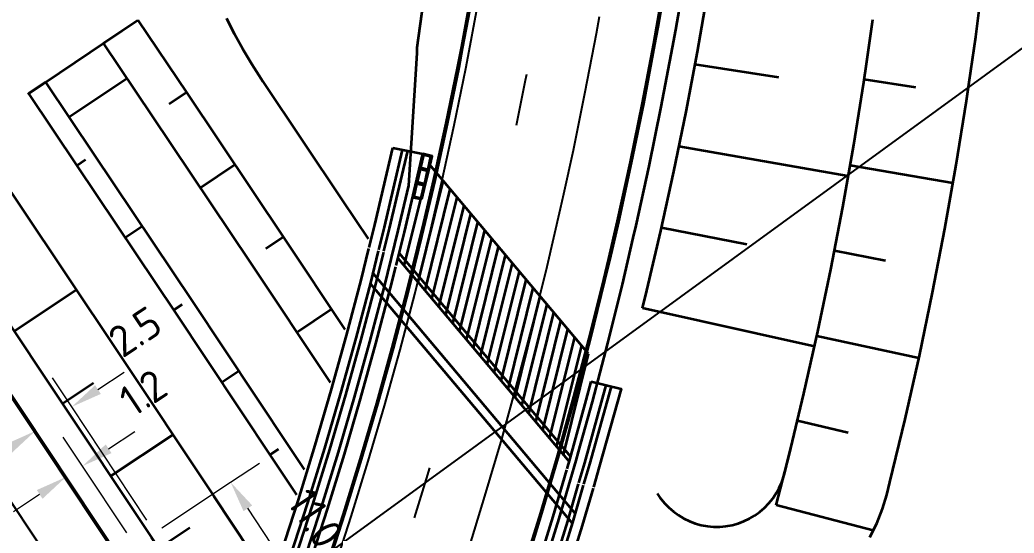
# Model space of a CAD drawing. Header units: metres. Extents: x 134219 to 139178, y 438661 to 444352.
# Drawn here: x 135626.2 to 135683.4, y 442892.6 to 442922.2 of the extents above; entities that cross this region are included whole.
import ezdxf

# ---------------------------------------------------------------- set-up
doc = ezdxf.new("R2010")
doc.units = ezdxf.units.M
doc.linetypes.add('13strp', pattern=[4, 1, -3])
doc.linetypes.add('39strp', pattern=[12, 3, -9])
doc.layers.get('DEFPOINTS').update_dxf_attribs({"color": 193})
for name, color, linetype, lineweight in [('N-WE-KL-ET_LS_OV_KABEL-M', 7, 'Continuous', 18), ('Utd-geleiderail-nw', 8, 'glm a2ee v014$0$f2m40080', 35), ('Utd-ondergr-nw', 8, '13strp', 35), ('X-XX-AL-AANPIJLING-S', 7, 'Continuous', 25)]:
    doc.layers.add(name, color=color, linetype=linetype, lineweight=lineweight)
doc.layers.add('Utd-weg-nw', color=8, linetype='Continuous')
doc.styles.add('NLCS_18', font='NLCS-ISO.ttf', dxfattribs={"height": 1.8})
doc.linetypes.add('glm a2ee v014$0$f2m40080', pattern='A,2,-1,[160,RTW.shx,S=0.5,R=0,X=0,Y=0],-1', length=4)
doc.dimstyles.new('NLCS_t18_pijl_Dimension_l3_h1', dxfattribs={"dimtxt": 1.8, "dimasz": 1.8, "dimexe": 2, "dimexo": 2, "dimgap": 0.7, "dimtad": 1, "dimdec": 1, "dimzin": 0, "dimdsep": 46, "dimtxsty": 'NLCS_18', "dimcen": 2.5, "dimdle": 2, "dimclrd": 256, "dimclre": 256, "dimclrt": 256, "dimadec": 1, "dimazin": 0, "dimtfac": 1, "dimtdec": 1, "dimtofl": 0, "dimtmove": 1, "dimatfit": 0, "dimfxl": 0, "dimtolj": 1, "dimtzin": 0, "dimlwd": 18, "dimlwe": 18, "dimarcsym": 0})

# ---------------------------------------------------------------- blocks, each defined once
blk = doc.blocks.new('*D225')
at = {"layer": 'DEFPOINTS', "color": 0, "transparency": 16777216}
for p in [(135638.325, 442895.558), (135638.325, 442895.558), (135644.381, 442886.412)]:
    blk.add_point(p, dxfattribs=at)
at = {"layer": 'N-WE-KL-ET_LS_OV_KABEL-M', "lineweight": 18, "transparency": 16777216}
for p, q in [((135638.325, 442895.558), (135639.992, 442896.662)), ((135644.381, 442886.412), (135646.048, 442887.516))]:
    blk.add_line(p, q, dxfattribs=at)
at = {"layer": 'N-WE-KL-ET_LS_OV_KABEL-M', "linetype": 'Continuous', "lineweight": 18, "transparency": 16777216}
blk.add_line((135643.387, 442887.913), (135639.319, 442894.057), dxfattribs=at)
at = {"layer": 'N-WE-KL-ET_LS_OV_KABEL-M', "transparency": 16777216}
for points in [[(135639.569, 442894.223), (135639.068, 442893.891), (135638.325, 442895.558)], [(135643.637, 442888.078), (135643.137, 442887.747), (135644.381, 442886.412)]]:
    blk.add_solid(points, dxfattribs=at)
at = {"layer": 'N-WE-KL-ET_LS_OV_KABEL-M', "transparency": 16777216, "insert": (135643.205, 442893.485), "char_height": 1.8, "attachment_point": 5, "rotation": 303.5105, "style": 'NLCS_18'}
blk.add_mtext('\\A1;11.0', dxfattribs=at)
blk = doc.blocks.new('*D226')
at = {"layer": 'DEFPOINTS', "color": 0, "transparency": 16777216}
for p in [(135629.814, 442896.487), (135629.814, 442896.487), (135628.85, 442895.849)]:
    blk.add_point(p, dxfattribs=at)
at = {"layer": 'N-WE-KL-ET_LS_OV_KABEL-M', "linetype": 'Continuous', "lineweight": 18, "transparency": 16777216}
for p, q in [((135631.315, 442897.481), (135632.816, 442898.475)), ((135627.349, 442894.855), (135625.848, 442893.861))]:
    blk.add_line(p, q, dxfattribs=at)
at = {"layer": 'N-WE-KL-ET_LS_OV_KABEL-M', "lineweight": 18, "transparency": 16777216}
for p, q in [((135629.814, 442896.487), (135628.71, 442898.155)), ((135628.85, 442895.849), (135627.746, 442897.517))]:
    blk.add_line(p, q, dxfattribs=at)
at = {"layer": 'N-WE-KL-ET_LS_OV_KABEL-M', "transparency": 16777216}
for points in [[(135631.149, 442897.731), (135631.48, 442897.231), (135629.814, 442896.487)], [(135627.184, 442895.105), (135627.515, 442894.605), (135628.85, 442895.849)]]:
    blk.add_solid(points, dxfattribs=at)
at = {"layer": 'N-WE-KL-ET_LS_OV_KABEL-M', "transparency": 16777216, "insert": (135633.295, 442900.711), "char_height": 1.8, "attachment_point": 5, "rotation": 33.5105, "style": 'NLCS_18'}
blk.add_mtext('\\A1;1.2', dxfattribs=at)
blk = doc.blocks.new('*D398')
at = {"layer": 'DEFPOINTS', "color": 0, "transparency": 16777216}
for p in [(135629.2, 442899.894), (135629.2, 442899.894), (135627.09, 442898.496)]:
    blk.add_point(p, dxfattribs=at)
at = {"layer": 'N-WE-KL-ET_LS_OV_KABEL-M', "linetype": 'Continuous', "lineweight": 18, "transparency": 16777216}
for p, q in [((135630.701, 442900.887), (135632.202, 442901.881)), ((135625.589, 442897.502), (135624.088, 442896.508))]:
    blk.add_line(p, q, dxfattribs=at)
at = {"layer": 'N-WE-KL-ET_LS_OV_KABEL-M', "lineweight": 18, "transparency": 16777216}
for p, q in [((135629.2, 442899.894), (135628.096, 442901.561)), ((135627.09, 442898.496), (135625.986, 442900.164))]:
    blk.add_line(p, q, dxfattribs=at)
at = {"layer": 'N-WE-KL-ET_LS_OV_KABEL-M', "transparency": 16777216}
for points in [[(135630.536, 442901.137), (135630.867, 442900.637), (135629.2, 442899.894)], [(135625.423, 442897.752), (135625.755, 442897.252), (135627.09, 442898.496)]]:
    blk.add_solid(points, dxfattribs=at)
at = {"layer": 'N-WE-KL-ET_LS_OV_KABEL-M', "transparency": 16777216, "insert": (135632.836, 442904.22), "char_height": 1.8, "attachment_point": 5, "rotation": 33.5105, "style": 'NLCS_18'}
blk.add_mtext('\\A1;2.5', dxfattribs=at)

msp = doc.modelspace()

# ---------------------------------------------------------------- linework, layer by layer
at = {"layer": 'N-WE-KL-ET_LS_OV_KABEL-M'}
for points in [[(135633.513, 442893.381), (135629.2, 442899.894)], [(135632.355, 442892.649), (135629.814, 442896.487)], [(135634.372, 442892.94), (135638.325, 442895.558)]]:
    msp.add_lwpolyline(points, dxfattribs=at)
at = {"layer": 'Utd-geleiderail-nw', "linetype": 'Continuous', "flags": 128}
for points in [[(135649.053, 442920.234), (135649.057, 442920.571), (135649.414, 442923.194), (135649.532, 442924.129), (135649.81, 442926.447), (135650.163, 442929.717), (135650.47, 442932.99), (135650.731, 442936.266), (135650.947, 442939.546), (135651.118, 442942.828), (135651.167, 442944.14)], [(135656.183, 442890.139), (135657.209, 442893.471), (135658.185, 442896.805), (135658.326, 442897.301), (135659.123, 442900.179), (135660.008, 442903.549), (135660.848, 442906.934), (135661.472, 442909.608), (135661.64, 442910.329), (135662.385, 442913.735), (135663.083, 442917.152), (135663.731, 442920.567), (135663.913, 442921.579), (135664.336, 442924.016)], [(135642.532, 442890.983), (135643.547, 442894.125), (135644.519, 442897.282), (135645.447, 442900.452), (135646.331, 442903.636), (135646.849, 442905.584), (135647.169, 442906.824), (135647.965, 442910.034), (135648.568, 442912.619), (135649.053, 442920.234)]]:
    msp.add_lwpolyline(points, dxfattribs=at)
at = {"layer": 'Utd-ondergr-nw', "linetype": 'Continuous'}
for p, q in [((135626.662, 442917.888), (135632.959, 442922.116)), ((135628.997, 442916.534), (135632.319, 442918.764)), ((135647.654, 442914.797), (135649.37, 442914.446)), ((135648.31, 442908.004), (135649.754, 442913.827)), ((135658.905, 442902.949), (135649.754, 442913.827)), ((135648.708, 442907.531), (135650.152, 442913.354)), ((135649.105, 442907.058), (135650.55, 442912.881)), ((135649.503, 442906.585), (135650.948, 442912.408)), ((135649.901, 442906.112), (135651.346, 442911.935)), ((135650.299, 442905.639), (135651.743, 442911.462)), ((135650.697, 442905.166), (135652.141, 442910.989)), ((135651.095, 442904.693), (135652.539, 442910.516)), ((135651.492, 442904.22), (135652.937, 442910.044)), ((135651.89, 442903.747), (135653.335, 442909.571)), ((135648.019, 442908.736), (135657.869, 442897.027)), ((135652.288, 442903.274), (135653.733, 442909.098)), ((135647.945, 442908.437), (135657.786, 442896.739)), ((135652.686, 442902.801), (135654.13, 442908.625)), ((135653.084, 442902.328), (135654.528, 442908.152)), ((135646.514, 442907.569), (135658.14, 442893.748)), ((135653.482, 442901.855), (135654.926, 442907.679)), ((135646.366, 442906.974), (135657.972, 442893.177)), ((135653.88, 442901.382), (135655.324, 442907.206)), ((135654.277, 442900.909), (135655.722, 442906.733)), ((135654.675, 442900.436), (135656.12, 442906.26)), ((135655.073, 442899.963), (135656.517, 442905.787)), ((135655.471, 442899.49), (135656.915, 442905.314)), ((135655.869, 442899.017), (135657.313, 442904.841)), ((135656.267, 442898.545), (135657.711, 442904.368)), ((135656.664, 442898.072), (135658.109, 442903.895)), ((135657.062, 442897.599), (135658.507, 442903.422)), ((135657.46, 442897.126), (135658.905, 442902.949))]:
    msp.add_line(p, q, dxfattribs=at)
at = {"layer": 'Utd-ondergr-nw', "linetype": 'Continuous', "flags": 128}
for points in [[(135614.936, 442928.199), (135620.573, 442919.86), (135626.189, 442911.506), (135631.785, 442903.138), (135637.359, 442894.756), (135640.521, 442889.976)], [(135611.377, 442925.787), (135617.008, 442917.456), (135622.618, 442909.111), (135628.207, 442900.752), (135633.776, 442892.38), (135638.732, 442884.887)], [(135675.07, 442892.39), (135675.472, 442893.188), (135675.801, 442894.02), (135676.044, 442894.833), (135676.225, 442895.555), (135677.1, 442899.184), (135677.919, 442902.825), (135678.68, 442906.478), (135679.385, 442910.141), (135680.032, 442913.813), (135680.623, 442917.493), (135680.783, 442918.562), (135681.156, 442921.181), (135681.631, 442924.875)], [(135609.514, 442924.525), (135615.142, 442916.198), (135620.749, 442907.858), (135626.335, 442899.504), (135631.9, 442891.136), (135637.445, 442882.754), (135637.762, 442882.272)], [(135609.572, 442924.564), (135615.2, 442916.238), (135620.807, 442907.897), (135626.393, 442899.543), (135631.959, 442891.175), (135637.503, 442882.792), (135637.792, 442882.353)], [(135660.067, 442908.406), (135660.567, 442910.572), (135661.309, 442913.963), (135662.003, 442917.364), (135662.65, 442920.775), (135662.829, 442921.766), (135663.25, 442924.194)], [(135660.121, 442908.328), (135660.635, 442910.556), (135661.377, 442913.948), (135662.072, 442917.351), (135662.719, 442920.762), (135662.898, 442921.754), (135663.319, 442924.183)], [(135662.009, 442905.573), (135662.257, 442906.594), (135663.054, 442910.009), (135663.803, 442913.435), (135664.505, 442916.871), (135665.159, 442920.317), (135665.34, 442921.318), (135665.765, 442923.771)], [(135651.609, 442920.598), (135652.006, 442922.719)], [(135651.665, 442920.518), (135652.075, 442922.706)], [(135631.002, 442920.806), (135632.993, 442922.145)], [(135632.993, 442922.145), (135635.807, 442917.954), (135641.418, 442909.562), (135644.886, 442904.347)], [(135640.185, 442918.606), (135640.084, 442918.758), (135639.547, 442919.601), (135639.038, 442920.462), (135638.558, 442921.339), (135638.107, 442922.232)], [(135669.697, 442894.241), (135670.433, 442897.12), (135671.287, 442900.669), (135672.085, 442904.229), (135672.828, 442907.8), (135673.515, 442911.382), (135674.146, 442914.972), (135674.72, 442918.571), (135674.877, 442919.616), (135675.239, 442922.177)], [(135631.002, 442920.806), (135633.814, 442916.618), (135639.422, 442908.231), (135644.04, 442901.287)], [(135643.794, 442890.565), (135644.816, 442893.725), (135645.793, 442896.899), (135646.726, 442900.087), (135647.615, 442903.287), (135648.459, 442906.499), (135649.258, 442909.723), (135650.013, 442912.957), (135650.723, 442916.201), (135651.387, 442919.456), (135651.609, 442920.598)], [(135643.861, 442890.543), (135644.882, 442893.704), (135645.86, 442896.879), (135646.793, 442900.068), (135647.682, 442903.269), (135648.527, 442906.482), (135649.326, 442909.706), (135650.081, 442912.942), (135650.791, 442916.187), (135651.456, 442919.442), (135651.665, 442920.518)], [(135669.832, 442918.84), (135665.019, 442919.58)], [(135627.682, 442918.574), (135626.704, 442917.916)], [(135627.682, 442918.574), (135630.491, 442914.39), (135636.094, 442906.011), (135641.675, 442897.619), (135642.559, 442896.283)], [(135640.185, 442918.606), (135644.746, 442911.781), (135646.227, 442909.555)], [(135677.707, 442918.266), (135674.742, 442918.715)], [(135626.704, 442917.916), (135629.512, 442913.733), (135635.113, 442905.357), (135640.692, 442896.967), (135642.106, 442894.829)], [(135634.785, 442917.323), (135635.782, 442917.991)], [(135646.296, 442909.058), (135646.619, 442910.358), (135647.654, 442914.797)], [(135646.849, 442908.921), (135647.173, 442910.225), (135648.213, 442914.682)], [(135647.141, 442908.849), (135647.465, 442910.154), (135648.507, 442914.622)], [(135647.841, 442908.016), (135648.32, 442909.948), (135649.37, 442914.446)], [(135673.828, 442913.167), (135664.098, 442914.877)], [(135629.98, 442914.095), (135629.49, 442913.766)], [(135636.568, 442912.498), (135638.563, 442913.832)], [(135679.846, 442912.757), (135673.936, 442913.78)], [(135633.249, 442910.266), (135632.268, 442909.611)], [(135668.004, 442909.223), (135663.094, 442910.194)], [(135640.346, 442909.008), (135641.344, 442909.673)], [(135624.734, 442852.046), (135626.292, 442854.945), (135627.809, 442857.865), (135629.286, 442860.807), (135630.724, 442863.773), (135631.428, 442865.263), (135631.851, 442866.174), (135632.113, 442866.742), (135633.47, 442869.75), (135634.781, 442872.769), (135636.051, 442875.806), (135637.278, 442878.86), (135638.462, 442881.931), (135639.604, 442885.018), (135640.702, 442888.121), (135641.758, 442891.238), (135642.77, 442894.37), (135643.738, 442897.516), (135644.663, 442900.675), (135645.544, 442903.847), (135646.38, 442907.03), (135646.835, 442908.861)], [(135624.997, 442851.902), (135626.557, 442854.805), (135628.076, 442857.729), (135629.555, 442860.674), (135630.995, 442863.644), (135631.699, 442865.135), (135632.123, 442866.048), (135632.386, 442866.618), (135633.744, 442869.629), (135635.057, 442872.652), (135636.328, 442875.692), (135637.557, 442878.75), (135638.743, 442881.825), (135639.886, 442884.916), (135640.986, 442888.023), (135642.043, 442891.144), (135643.056, 442894.28), (135644.026, 442897.43), (135644.952, 442900.593), (135645.834, 442903.768), (135646.671, 442906.956), (135647.126, 442908.789)], [(135625.788, 442855.211), (135627.302, 442858.125), (135628.775, 442861.059), (135630.21, 442864.019), (135630.911, 442865.504), (135631.334, 442866.413), (135631.595, 442866.979), (135632.949, 442869.981), (135634.257, 442872.993), (135635.523, 442876.022), (135636.747, 442879.069), (135637.929, 442882.133), (135639.068, 442885.212), (135640.164, 442888.308), (135641.217, 442891.418), (135642.226, 442894.542), (135643.192, 442897.68), (135644.115, 442900.832), (135644.994, 442903.995), (135645.828, 442907.171), (135646.281, 442908.998)], [(135675.975, 442908.289), (135673.032, 442908.863)], [(135655.134, 442890.47), (135656.156, 442893.787), (135657.131, 442897.119), (135658.06, 442900.464), (135658.942, 442903.822), (135659.778, 442907.191), (135660.067, 442908.406)], [(135655.201, 442890.449), (135656.223, 442893.767), (135657.198, 442897.1), (135658.128, 442900.446), (135659.01, 442903.804), (135659.846, 442907.175), (135660.121, 442908.328)], [(135625.769, 442851.48), (135627.335, 442854.394), (135628.86, 442857.329), (135630.344, 442860.285), (135631.789, 442863.264), (135632.496, 442864.762), (135632.922, 442865.678), (135633.187, 442866.253), (135634.549, 442869.273), (135635.867, 442872.307), (135637.143, 442875.359), (135638.376, 442878.428), (135639.566, 442881.514), (135640.713, 442884.617), (135641.817, 442887.735), (135642.878, 442890.868), (135643.895, 442894.015), (135644.869, 442897.177), (135645.798, 442900.352), (135646.683, 442903.539), (135647.524, 442906.738), (135647.826, 442907.956)], [(135629.459, 442906.616), (135625.884, 442904.226)], [(135635.537, 442905.783), (135635.047, 442905.456)], [(135642.116, 442904.179), (135644.115, 442905.508)], [(135671.89, 442903.358), (135662.009, 442905.573)], [(135677.889, 442902.691), (135672.026, 442903.965)], [(135638.797, 442901.947), (135637.815, 442901.294)], [(135630.451, 442901.261), (135628.662, 442900.069)], [(135657.667, 442896.334), (135657.838, 442896.918), (135658.77, 442900.272), (135659.055, 442901.357)], [(135659.055, 442901.357), (135660.769, 442900.93), (135659.521, 442896.438), (135659.183, 442895.281)], [(135658.348, 442895.526), (135658.684, 442896.676), (135659.924, 442901.14)], [(135658.636, 442895.442), (135658.973, 442896.594), (135660.215, 442901.067)], [(135673.824, 442898.393), (135670.907, 442899.092)], [(135635.011, 442898.286), (135631.431, 442895.906)], [(135641.074, 442897.458), (135640.583, 442897.132)], [(135633.333, 442839.413), (135635.066, 442842.433), (135636.756, 442845.477), (135638.405, 442848.544), (135640.01, 442851.633), (135641.572, 442854.744), (135643.083, 442857.861), (135643.833, 442859.449), (135644.283, 442860.416), (135644.579, 442861.058), (135645.998, 442864.205), (135647.385, 442867.398), (135648.728, 442870.611), (135650.026, 442873.842), (135651.278, 442877.09), (135652.486, 442880.356), (135653.648, 442883.637), (135654.765, 442886.935), (135655.836, 442890.249), (135656.86, 442893.576), (135657.651, 442896.277)], [(135634.093, 442838.97), (135635.832, 442842), (135637.529, 442845.055), (135639.183, 442848.132), (135640.793, 442851.232), (135642.361, 442854.355), (135643.877, 442857.481), (135644.63, 442859.076), (135645.081, 442860.047), (135645.379, 442860.693), (135646.803, 442863.849), (135648.194, 442867.053), (135649.542, 442870.277), (135650.844, 442873.519), (135652.102, 442876.779), (135653.314, 442880.056), (135654.48, 442883.349), (135655.6, 442886.659), (135656.675, 442889.984), (135657.703, 442893.323), (135658.331, 442895.468)], [(135634.353, 442838.819), (135636.094, 442841.853), (135637.792, 442844.911), (135639.448, 442847.992), (135641.061, 442851.096), (135642.631, 442854.222), (135644.147, 442857.351), (135644.901, 442858.948), (135645.354, 442859.921), (135645.652, 442860.568), (135647.077, 442863.728), (135648.47, 442866.936), (135649.819, 442870.163), (135651.124, 442873.409), (135652.382, 442876.673), (135653.596, 442879.954), (135654.763, 442883.251), (135655.885, 442886.564), (135656.961, 442889.894), (135657.99, 442893.237), (135658.619, 442895.384)], [(135659.166, 442895.224), (135658.536, 442893.073), (135657.504, 442889.722), (135656.426, 442886.385), (135655.302, 442883.065), (135654.132, 442879.76), (135652.916, 442876.472), (135651.654, 442873.2), (135650.347, 442869.947), (135648.995, 442866.712), (135647.598, 442863.497), (135646.171, 442860.332), (135645.871, 442859.681), (135645.418, 442858.706), (135644.662, 442857.105), (135643.142, 442853.97), (135641.568, 442850.837), (135639.952, 442847.726), (135638.292, 442844.638), (135636.59, 442841.573), (135634.845, 442838.531)], [(135675.267, 442892.78), (135669.697, 442894.241)], [(135635.99, 442892.929), (135634.198, 442891.741)]]:
    msp.add_lwpolyline(points, dxfattribs=at)
at = {"layer": 'Utd-ondergr-nw', "linetype": 'Continuous'}
for points in [[(135649.712, 442913.494), (135649.905, 442914.321), (135649.37, 442914.446), (135649.177, 442913.619)], [(135649.675, 442913.554), (135649.845, 442914.284), (135649.407, 442914.386), (135649.237, 442913.656)], [(135649.519, 442912.666), (135649.712, 442913.494), (135649.177, 442913.619), (135648.983, 442912.791)], [(135649.482, 442912.726), (135649.652, 442913.456), (135649.214, 442913.558), (135649.043, 442912.828)], [(135649.326, 442911.838), (135649.519, 442912.666), (135648.983, 442912.791), (135648.79, 442911.963)], [(135649.288, 442911.898), (135649.459, 442912.628), (135649.021, 442912.731), (135648.85, 442912)]]:
    msp.add_lwpolyline(points, close=True, dxfattribs=at)
msp.add_lwpolyline([(135662.851, 442894.908), (135663.005, 442894.686), (135663.268, 442894.357), (135663.516, 442894.099), (135663.785, 442893.864), (135664.074, 442893.654), (135664.38, 442893.471), (135664.702, 442893.316), (135665.037, 442893.19), (135665.381, 442893.095), (135665.733, 442893.03), (135666.089, 442892.998), (135666.445, 442892.997), (135666.802, 442893.029), (135667.154, 442893.091), (135667.497, 442893.185), (135667.833, 442893.31), (135668.156, 442893.464), (135668.462, 442893.646), (135668.752, 442893.854), (135669.023, 442894.089), (135669.271, 442894.346), (135669.495, 442894.624), (135669.693, 442894.921), (135669.865, 442895.235), (135670.007, 442895.563), (135670.149, 442895.99), (135670.162, 442896.037), (135670.401, 442896.99), (135670.662, 442898.072)], dxfattribs=at)
at = {"layer": 'Utd-weg-nw', "linetype": '39strp', "flags": 128}
for points in [[(135654.756, 442916.091), (135655.282, 442918.688), (135655.912, 442922.005), (135656.086, 442922.969), (135656.495, 442925.331), (135657.033, 442928.664), (135657.523, 442932.005), (135657.968, 442935.352), (135658.366, 442938.705), (135658.717, 442942.063), (135659.021, 442945.425), (135659.279, 442948.792), (135659.49, 442952.162), (135659.655, 442955.534), (135659.772, 442958.908), (135659.843, 442962.284), (135659.866, 442965.66), (135659.843, 442969.036), (135659.773, 442972.412), (135659.656, 442975.786), (135659.492, 442979.159), (135659.281, 442982.529), (135659.024, 442985.895), (135659.001, 442986.161), (135658.72, 442989.258), (135658.369, 442992.616), (135657.971, 442995.969), (135657.527, 442999.316), (135657.037, 443002.656), (135656.5, 443005.99), (135655.917, 443009.315), (135655.288, 443012.633), (135654.613, 443015.941), (135653.891, 443019.239), (135653.125, 443022.527), (135652.312, 443025.804), (135651.454, 443029.07), (135650.551, 443032.323), (135649.603, 443035.564), (135648.61, 443038.791), (135647.572, 443042.004), (135646.49, 443045.202), (135645.363, 443048.385), (135644.192, 443051.552), (135642.978, 443054.702), (135641.719, 443057.835), (135640.418, 443060.95), (135639.073, 443064.047), (135637.685, 443067.125), (135636.255, 443070.184), (135634.782, 443073.222), (135633.268, 443076.24), (135631.711, 443079.236), (135630.113, 443082.21), (135628.474, 443085.162), (135626.794, 443088.091), (135625.707, 443089.937), (135625.074, 443090.996), (135623.313, 443093.877), (135621.513, 443096.733), (135619.673, 443099.564), (135617.794, 443102.369), (135615.876, 443105.148), (135613.919, 443107.9), (135611.925, 443110.624), (135609.893, 443113.321), (135607.824, 443115.989), (135605.718, 443118.628), (135603.575, 443121.237), (135601.397, 443123.817), (135599.183, 443126.366), (135596.933, 443128.884), (135594.649, 443131.37), (135592.331, 443133.825), (135589.979, 443136.247), (135587.593, 443138.636), (135585.949, 443140.244), (135583.133, 443142.961), (135580.282, 443145.632), (135577.798, 443147.905), (135575.295, 443150.15), (135572.776, 443152.371), (135570.355, 443154.475), (135567.924, 443156.562), (135565.486, 443158.636), (135565.148, 443158.919), (135561.29, 443162.129), (135557.413, 443165.316), (135553.519, 443168.481), (135551.721, 443169.93), (135549.607, 443171.625), (135545.676, 443174.745), (135541.728, 443177.843), (135537.762, 443180.919), (135533.779, 443183.972), (135529.778, 443187.002), (135525.76, 443190.009), (135521.978, 443192.807), (135518.181, 443195.585), (135517.673, 443195.954), (135513.606, 443198.891), (135511.03, 443200.732)], [(135595.361, 442800.745), (135596.915, 442802.444), (135599.164, 442804.961), (135601.379, 442807.51), (135603.558, 442810.089), (135605.7, 442812.699), (135607.807, 442815.337), (135609.876, 442818.005), (135611.909, 442820.701), (135613.903, 442823.426), (135615.86, 442826.177), (135617.778, 442828.956), (135619.657, 442831.761), (135621.498, 442834.591), (135623.298, 442837.448), (135625.059, 442840.328), (135626.78, 442843.233), (135628.46, 442846.162), (135630.1, 442849.113), (135631.698, 442852.088), (135633.255, 442855.084), (135634.77, 442858.101), (135636.243, 442861.139), (135636.965, 442862.67), (135637.401, 442863.605), (135637.674, 442864.197), (135639.062, 442867.275), (135640.407, 442870.372), (135641.709, 442873.487), (135642.968, 442876.62), (135644.183, 442879.77), (135645.354, 442882.937), (135646.481, 442886.12), (135647.563, 442889.318), (135648.602, 442892.531), (135649.595, 442895.758), (135650.544, 442898.998), (135651.447, 442902.251), (135652.305, 442905.517), (135653.118, 442908.794), (135653.885, 442912.082), (135654.607, 442915.38), (135654.756, 442916.091)]]:
    msp.add_lwpolyline(points, dxfattribs=at)
at = {"layer": 'Utd-weg-nw', "linetype": 'Continuous', "flags": 128}
for points in [[(135606.741, 442922.645), (135612.364, 442914.326), (135617.967, 442905.993), (135623.548, 442897.645), (135629.109, 442889.284), (135634.648, 442880.909), (135636.275, 442878.437)], [(135651.985, 442920.062), (135652.469, 442922.634)], [(135657.488, 442912.15), (135658.031, 442914.656), (135658.716, 442918.012), (135659.355, 442921.377), (135659.531, 442922.355)], [(135644.241, 442890.417), (135645.264, 442893.584), (135646.243, 442896.764), (135647.178, 442899.958), (135648.068, 442903.164), (135648.914, 442906.383), (135649.715, 442909.613), (135650.471, 442912.853), (135651.183, 442916.104), (135651.848, 442919.365), (135651.985, 442920.062)], [(135651.939, 442891.478), (135652.947, 442894.751), (135653.909, 442898.038), (135654.826, 442901.338), (135655.697, 442904.651), (135656.521, 442907.975), (135657.299, 442911.31), (135657.488, 442912.15)]]:
    msp.add_lwpolyline(points, dxfattribs=at)
at = {"layer": 'X-XX-AL-AANPIJLING-S'}
msp.add_line((135853.721, 443044.265), (135611.587, 442867.917), dxfattribs=at)

# ---------------------------------------------------------------- dimensions: what is measured, and where the dimension line sits
at = {"layer": 'N-WE-KL-ET_LS_OV_KABEL-M'}
for base, p1, p2, angle, picture, middle in [((135629.2, 442899.894), (135627.09, 442898.496), (135629.2, 442899.894), 33.5105, '*D398', (135633.72, 442902.886)), ((135629.814, 442896.487), (135628.85, 442895.849), (135629.814, 442896.487), 33.5105, '*D226', (135634.178, 442899.377)), ((135638.325, 442895.558), (135644.381, 442886.412), (135638.325, 442895.558), 123.5105, '*D225', (135641.871, 442892.602))]:
    dim = msp.add_linear_dim(base=base, p1=p1, p2=p2, angle=angle, dimstyle='NLCS_t18_pijl_Dimension_l3_h1', dxfattribs=at)
    dim.commit()
    dim.dimension.update_dxf_attribs({"geometry": picture, "text_midpoint": middle, "dimtype": 161})

doc.saveas('drawing.dxf')
